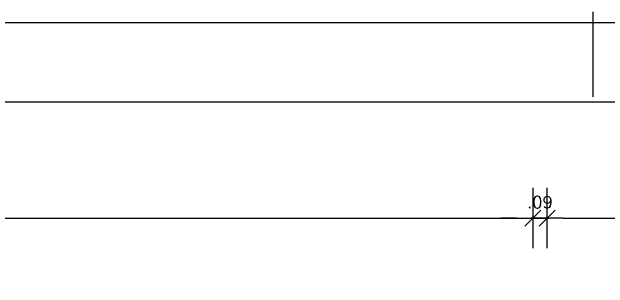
# Model space of a CAD drawing. Header units: millimetres. Extents: x 1658.6 to 1706.6, y -26.2 to 3.6.
# Drawn here: x 1674.651 to 1678.398, y 1.881 to 3.618 of the extents above; entities that cross this region are included whole.
import ezdxf

# ---------------------------------------------------------------- set-up
doc = ezdxf.new("R2010")
doc.units = ezdxf.units.MM
doc.layers.add('CERCADURA', color=5, linetype='Continuous')
doc.layers.add('COTA', color=11, linetype='Continuous')
doc.styles.add('ROMANS', font='romans.shx')
doc.dimstyles.new('Copy of TICK50', dxfattribs={"dimtxt": 0.075, "dimasz": 0.0995, "dimexe": 0.18, "dimexo": 0.0625, "dimgap": 0.063, "dimtad": 1, "dimrnd": 0.005, "dimzin": 4, "dimdsep": 46, "dimtxsty": 'ROMANS', "dimblk1": 'TICK', "dimblk2": 'TICK', "dimsah": 1, "dimcen": 0.09, "dimse1": 1, "dimse2": 1, "dimclrd": 256, "dimclrt": 2, "dimaunit": 1, "dimadec": 4, "dimazin": 0, "dimtfac": 1, "dimtix": 1, "dimtmove": 2, "dimatfit": 3, "dimldrblk": 'TICK', "dimfxl": 0.18, "dimtfillclr": 256, "dimtolj": 1, "dimtzin": 0, "dimlwd": -1, "dimarcsym": 0})

# ---------------------------------------------------------------- blocks, each defined once
blk = doc.blocks.new('TICK')
at = {"layer": 'COTA'}
for p, q in [((0, 1.907592907288972), (0, -1.907600000000002)), ((-1, 0), (1, 0))]:
    blk.add_line(p, q, dxfattribs=at)
at = {"layer": 'COTA', "color": 2}
blk.add_line((0.5, 0.5), (-0.5, -0.5), dxfattribs=at)
blk = doc.blocks.new('*D49')
at = {"layer": 'COTA'}
blk.add_line((1678.113947151718, 2.320982097191134), (1681.944947151717, 2.320982097191134), dxfattribs=at)
at = {"layer": 'Defpoints', "color": 0}
for p in [(1682.044447151717, 2.320982097191134), (1678.014447151718, 1.802041930099108), (1682.044447151717, -0.5768124184628078)]:
    blk.add_point(p, dxfattribs=at)
at = {"layer": 'COTA', "xscale": 0.0995, "yscale": 0.0995, "zscale": 0.0995, "rotation": 180}
blk.add_blockref('TICK', (1678.014447151718, 2.320982097191134), dxfattribs=at)
at = {"layer": 'COTA', "xscale": 0.0995, "yscale": 0.0995, "zscale": 0.0995}
blk.add_blockref('TICK', (1682.044447151717, 2.320982097191134), dxfattribs=at)
at = {"layer": 'COTA', "color": 2, "insert": (1680.029447151717, 2.421482097191134), "char_height": 0.075, "attachment_point": 5, "style": 'ROMANS'}
blk.add_mtext('\\A1;4.03', dxfattribs=at)
blk = doc.blocks.new('*D48')
at = {"layer": 'COTA'}
for p, q in [((1677.824947151719, 2.320982097191134), (1677.725447151719, 2.320982097191134)), ((1677.924447151719, 2.320982097191134), (1678.014447151718, 2.320982097191134)), ((1678.113947151718, 2.320982097191134), (1678.213447151718, 2.320982097191134))]:
    blk.add_line(p, q, dxfattribs=at)
at = {"layer": 'Defpoints', "color": 0}
for p in [(1678.014447151718, 2.320982097191134), (1678.014447151718, 1.802041930099108), (1677.924447151719, 1.712041930099076)]:
    blk.add_point(p, dxfattribs=at)
at = {"layer": 'COTA', "xscale": 0.0995, "yscale": 0.0995, "zscale": 0.0995}
blk.add_blockref('TICK', (1677.924447151719, 2.320982097191134), dxfattribs=at)
at = {"layer": 'COTA', "xscale": 0.0995, "yscale": 0.0995, "zscale": 0.0995, "rotation": 180}
blk.add_blockref('TICK', (1678.014447151718, 2.320982097191134), dxfattribs=at)
at = {"layer": 'COTA', "color": 2, "insert": (1677.969447151718, 2.421482097191134), "char_height": 0.075, "attachment_point": 5, "style": 'ROMANS'}
blk.add_mtext('\\A1;.09', dxfattribs=at)
blk = doc.blocks.new('*D47')
at = {"layer": 'COTA'}
blk.add_line((1670.523947151719, 2.320982097191134), (1677.824947151719, 2.320982097191134), dxfattribs=at)
at = {"layer": 'Defpoints', "color": 0}
for p in [(1677.924447151719, 2.320982097191134), (1670.424447151719, 1.802041930099136), (1677.924447151719, 1.712041930099076)]:
    blk.add_point(p, dxfattribs=at)
at = {"layer": 'COTA', "xscale": 0.0995, "yscale": 0.0995, "zscale": 0.0995, "rotation": 180}
blk.add_blockref('TICK', (1670.424447151719, 2.320982097191134), dxfattribs=at)
at = {"layer": 'COTA', "xscale": 0.0995, "yscale": 0.0995, "zscale": 0.0995}
blk.add_blockref('TICK', (1677.924447151719, 2.320982097191134), dxfattribs=at)
at = {"layer": 'COTA', "color": 2, "insert": (1674.174447151719, 2.421482097191134), "char_height": 0.075, "attachment_point": 5, "style": 'ROMANS'}
blk.add_mtext('\\A1;7.50', dxfattribs=at)

msp = doc.modelspace()

# ---------------------------------------------------------------- linework, layer by layer
at = {"layer": 'CERCADURA', "color": 11}
for p, q in [((1678.303668226616, 3.083805050460001), (1678.303668226616, 3.617703355541948)), ((1706.553668226619, 3.549906745377825), (1658.553668226617, 3.549906745377825))]:
    msp.add_line(p, q, dxfattribs=at)
at = {"layer": 'CERCADURA', "color": 5}
msp.add_line((1706.053668226619, 3.049906745377598), (1659.803668226616, 3.049906745377598), dxfattribs=at)

# ---------------------------------------------------------------- dimensions: what is measured, and where the dimension line sits
at = {"layer": 'COTA'}
for base, p1, p2, picture, middle in [((1677.924447151719, 2.320982097191134), (1670.424447151719, 1.802041930099136), (1677.924447151719, 1.712041930099076), '*D47', (1674.174447151719, 2.421482097191134)), ((1678.014447151718, 2.320982097191134), (1677.924447151719, 1.712041930099076), (1678.014447151718, 1.802041930099108), '*D48', (1677.969447151718, 2.421482097191134)), ((1682.044447151717, 2.320982097191134), (1678.014447151718, 1.802041930099108), (1682.044447151717, -0.5768124184628078), '*D49', (1680.029447151717, 2.421482097191134))]:
    dim = msp.add_linear_dim(base=base, p1=p1, p2=p2, dimstyle='Copy of TICK50', dxfattribs=at)
    dim.commit()
    dim.dimension.update_dxf_attribs({"geometry": picture, "text_midpoint": middle})

doc.saveas('drawing.dxf')
